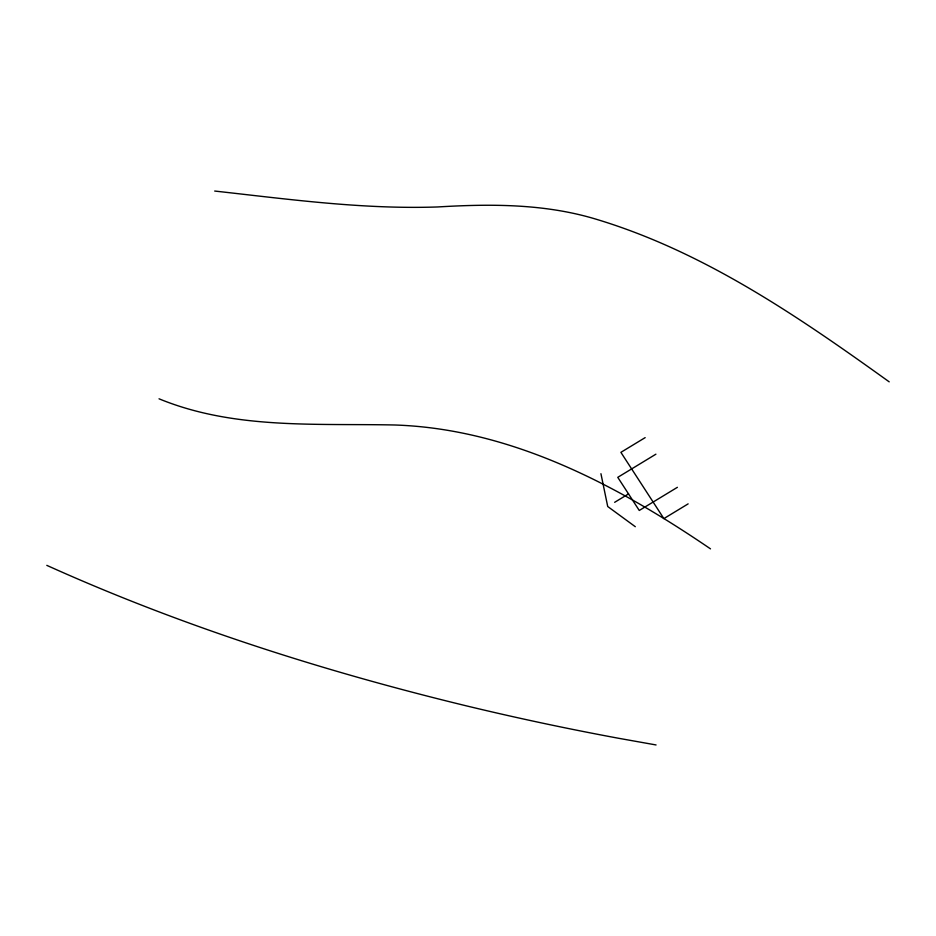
<?xml version="1.0" encoding="UTF-8"?>
<svg xmlns="http://www.w3.org/2000/svg" width="936" height="936" viewBox="0 0 936 936"><rect width="100%" height="100%" fill="white"/><g stroke="black" fill="none" stroke-linecap="round" stroke-linejoin="round"><path stroke-width="1.4" d="M645.161 437.627L620.896 452.345L663.87 518.602L688.135 503.872M655.914 454.182L617.772 477.337L639.265 510.459L677.395 487.317M614.648 502.316L628.524 493.892M214.695 191.049C288.733 199.239 362.911 209.5 437.592 206.961C490.827 203.779 545.091 203.627 596.618 219.363C704.445 251.901 798.642 316.824 889.2 381.841M656.066 744.951L619.082 738.364A2847.534 2735.858 -8 0 1 466.631 705.919C323.072 671.089 181.607 626.102 46.8 565.356M159.038 398.806C233.93 429.601 315.654 423.329 394.676 424.991C510.635 428.793 616.648 484.895 710.494 548.859M635.31 526.711L607.721 506.516L600.935 473.71"/></g></svg>
